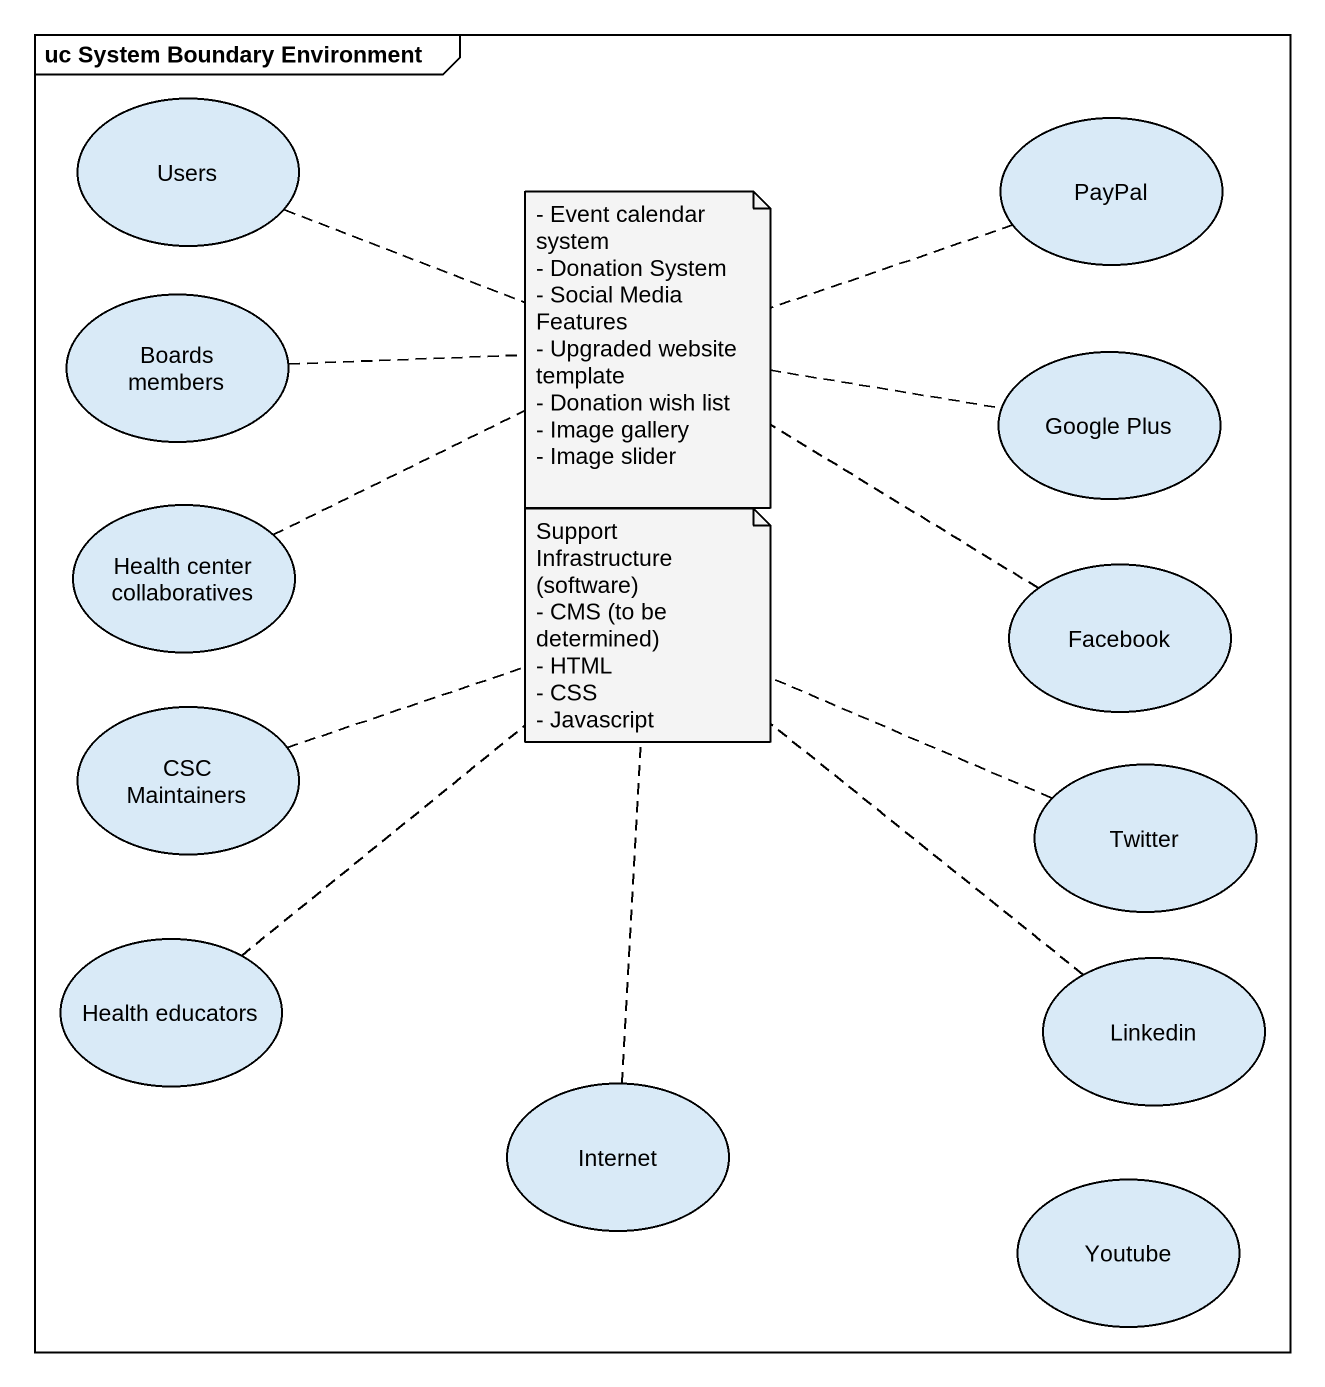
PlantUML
@startuml
mainframe uc System Boundary Environment
usecase Users
usecase PayPal
usecase "Boards members" as Boards_members
usecase "Google Plus" as Google_Plus
usecase "Health center collaboratives" as Health_center_collaboratives
usecase Facebook
usecase "CSC Maintainers" as CSC_Maintainers
usecase Twitter
usecase "Health educators" as Health_educators
usecase Linkedin
usecase Internet
usecase Youtube
note as N1
  - Event calendar system
  - Donation System
  - Social Media Features
  - Upgraded website template
  - Donation wish list
  - Image gallery
  - Image slider
end note
N1 .. Facebook
N1 .. Health_center_collaboratives
N1 .. Boards_members
N1 .. PayPal
N1 .. Users
N1 .. Google_Plus
note as N2
  Support Infrastructure (software)
  - CMS (to be determined)
  - HTML
  - CSS
  - Javascript
end note
N2 .. Health_educators
N2 .. Internet
N2 .. Twitter
N2 .. Linkedin
N2 .. CSC_Maintainers
@enduml
